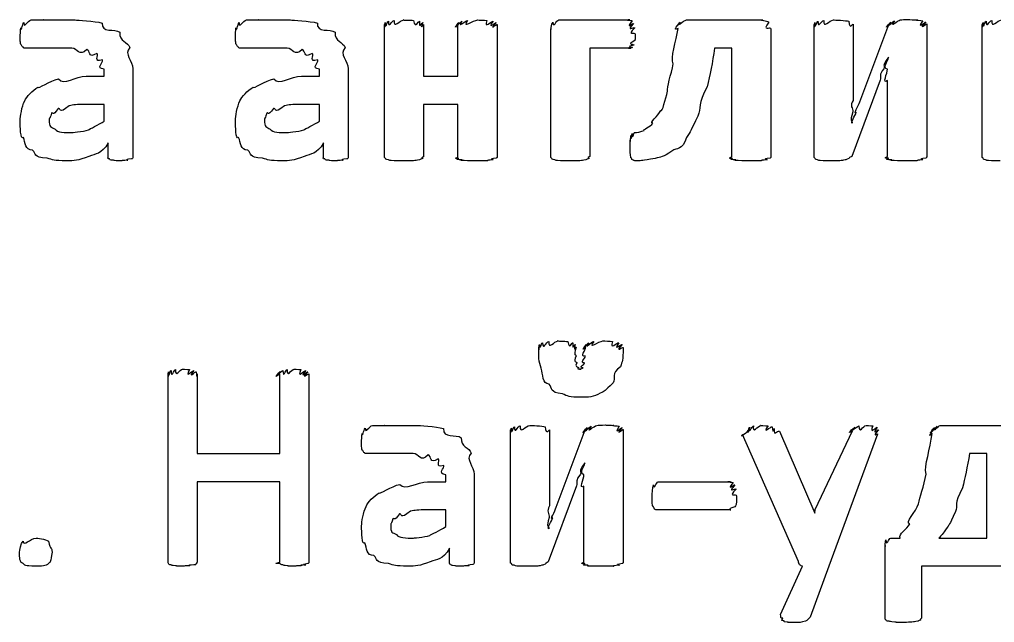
# Model space of a CAD drawing. Header units: millimetres. Extents: x 25 to 190, y 204 to 253.
# Drawn here: x 46.19 to 58.4, y 203.63 to 211.19 of the extents above; entities that cross this region are included whole.
import ezdxf

# ---------------------------------------------------------------- set-up
doc = ezdxf.new("R2010")
doc.units = ezdxf.units.MM
doc.layers.get('0').update_dxf_attribs({"linetype": 'CONTINUOUS'})

msp = doc.modelspace()

# ---------------------------------------------------------------- linework, layer by layer
at = {"color": 0}
for p, q in [((52.9389, 211.18), (53.8318, 211.18)), ((54.5387, 211.18), (55.4923, 211.18)), ((50.7559, 209.471), (50.7559, 211.125)), ((51.2466, 211.125), (51.2466, 210.475)), ((51.6763, 210.475), (51.6763, 211.125)), ((52.167, 211.125), (52.167, 209.471)), ((52.8394, 209.471), (52.8394, 211.07)), ((55.5971, 211.07), (55.5971, 209.471)), ((56.1372, 209.471), (56.1372, 211.125)), ((56.6279, 211.125), (56.6279, 210.172)), ((56.7104, 210.155), (57.0742, 211.125)), ((57.5483, 211.13), (57.5483, 209.471)), ((58.2429, 209.471), (58.2429, 211.125)), ((53.8977, 211.004), (53.8977, 211.004)), ((53.8484, 210.827), (53.3301, 210.827)), ((53.3301, 210.827), (53.3301, 209.471)), ((55.1064, 210.827), (54.8915, 210.827)), ((55.1064, 209.471), (55.1064, 210.827)), ((47.2475, 210.475), (47.2475, 210.563)), ((47.6056, 210.568), (47.6056, 209.471)), ((49.9442, 210.475), (49.9442, 210.563)), ((50.3026, 210.568), (50.3026, 209.471)), ((47.0214, 210.475), (47.2475, 210.475)), ((49.7184, 210.475), (49.9442, 210.475)), ((51.2466, 210.475), (51.6763, 210.475)), ((56.9641, 210.425), (56.6113, 209.471)), ((57.0576, 209.471), (57.0576, 210.42)), ((47.2475, 210.122), (47.0105, 210.122)), ((47.2475, 209.912), (47.2475, 210.122)), ((49.9442, 210.122), (49.7071, 210.122)), ((49.9442, 209.912), (49.9442, 210.122)), ((51.6763, 210.122), (51.2466, 210.122)), ((51.2466, 210.122), (51.2466, 209.466)), ((51.6763, 209.466), (51.6763, 210.122)), ((47.2969, 209.471), (47.2969, 209.642)), ((49.9939, 209.471), (49.9939, 209.642)), ((53.7464, 207.075), (53.7464, 207.075)), ((48.0452, 204.396), (48.0452, 206.744)), ((48.4092, 206.744), (48.4092, 205.747)), ((49.4453, 205.747), (49.4453, 206.744)), ((49.809, 206.744), (49.809, 204.396)), ((52.3353, 204.391), (52.3353, 206.044)), ((52.8257, 206.044), (52.8257, 205.091)), ((52.9086, 205.074), (53.2723, 206.044)), ((53.7464, 206.05), (53.7464, 204.391)), ((56.1509, 205.046), (56.6194, 206.033)), ((57.7162, 206.099), (58.692, 206.099)), ((55.9414, 204.396), (55.2415, 205.984)), ((55.7043, 206.028), (56.1453, 205.002)), ((56.9337, 205.989), (56.3217, 204.336)), ((48.4092, 205.747), (49.4453, 205.747)), ((58.3008, 205.747), (58.0856, 205.747)), ((58.3008, 204.688), (58.3008, 205.747)), ((51.5235, 205.394), (51.5235, 205.482)), ((51.8816, 205.487), (51.8816, 204.391)), ((49.4453, 205.394), (48.4092, 205.394)), ((48.4092, 205.394), (48.4092, 204.391)), ((49.4453, 204.391), (49.4453, 205.394)), ((51.2974, 205.394), (51.5235, 205.394)), ((53.1619, 205.344), (52.8091, 204.391)), ((53.2557, 204.391), (53.2557, 205.339)), ((54.186, 205.394), (55.0898, 205.394)), ((55.167, 205.218), (55.167, 205.218)), ((51.5235, 205.041), (51.2865, 205.041)), ((51.5235, 204.832), (51.5235, 205.041)), ((55.0898, 205.041), (54.186, 205.041)), ((56.1453, 205.002), (56.1509, 205.046)), ((57.0988, 204.688), (57.2149, 204.688)), ((57.7, 204.688), (58.3008, 204.688)), ((57.0272, 203.691), (57.0272, 204.595)), ((46.5928, 204.512), (46.5928, 204.512)), ((51.5729, 204.391), (51.5729, 204.561)), ((55.7156, 203.729), (55.9911, 204.336)), ((56.3217, 204.336), (56.0903, 203.696)), ((58.6863, 204.336), (57.4848, 204.336)), ((57.4848, 204.336), (57.4848, 203.685))]:
    msp.add_line(p, q, dxfattribs=at)
for points in [[(46.2386, 211.147), (46.2414, 211.062), (46.2883, 211.18), (46.3324, 211.18)], [(46.3324, 211.18), (46.3296, 211.18), (46.4273, 211.18), (46.4866, 211.18)], [(46.4866, 211.18), (46.4481, 211.18), (46.6079, 211.18), (46.6743, 211.18)], [(46.6743, 211.18), (46.7018, 211.18), (46.8133, 211.18), (46.8835, 211.18)], [(46.8835, 211.18), (46.9029, 211.18), (47.1276, 211.166), (47.22, 211.142)], [(48.9356, 211.147), (48.9384, 211.062), (48.985, 211.18), (49.0291, 211.18)], [(49.0291, 211.18), (49.0266, 211.18), (49.1243, 211.18), (49.1836, 211.18)], [(49.1836, 211.18), (49.1451, 211.18), (49.3049, 211.18), (49.3709, 211.18)], [(49.3709, 211.18), (49.3984, 211.18), (49.5102, 211.18), (49.5804, 211.18)], [(49.5804, 211.18), (49.5999, 211.18), (49.8242, 211.166), (49.9166, 211.142)], [(50.7668, 211.147), (50.7697, 211.048), (50.7862, 211.16), (50.8056, 211.164)], [(50.8056, 211.164), (50.8071, 211.059), (50.8469, 211.175), (50.8773, 211.175)], [(50.8773, 211.175), (50.8688, 211.062), (50.9503, 211.18), (50.9986, 211.18)], [(50.9986, 211.18), (50.9683, 211.18), (51.0893, 211.177), (51.1196, 211.175)], [(51.1196, 211.175), (51.1485, 211.059), (51.1775, 211.171), (51.1969, 211.164)], [(51.1969, 211.164), (51.1859, 211.048), (51.2272, 211.154), (51.2353, 211.147)], [(51.6876, 211.147), (51.6184, 211.048), (51.7066, 211.16), (51.726, 211.164)], [(51.726, 211.164), (51.6558, 211.059), (51.7673, 211.175), (51.7977, 211.175)], [(51.7977, 211.175), (51.7179, 211.062), (51.8721, 211.18), (51.9247, 211.18)], [(51.9247, 211.18), (51.9356, 211.18), (52.01, 211.177), (52.0404, 211.175)], [(52.0404, 211.175), (51.9977, 211.059), (52.0982, 211.171), (52.1173, 211.164)], [(52.1173, 211.164), (52.0347, 211.048), (52.1476, 211.154), (52.1561, 211.147)], [(52.8669, 211.153), (52.8754, 211.062), (52.9086, 211.18), (52.9389, 211.18)], [(53.8318, 211.18), (53.7464, 211.18), (53.8508, 211.176), (53.8593, 211.169)], [(53.8593, 211.169), (53.7616, 211.048), (53.8716, 211.15), (53.8759, 211.136)], [(54.4615, 211.153), (54.387, 211.062), (54.5056, 211.18), (54.5387, 211.18)], [(55.4923, 211.18), (55.4426, 211.18), (55.5502, 211.171), (55.5696, 211.153)], [(56.1481, 211.147), (56.1509, 211.048), (56.1675, 211.16), (56.1869, 211.164)], [(56.1869, 211.164), (56.188, 211.059), (56.2282, 211.175), (56.2585, 211.175)], [(56.2585, 211.175), (56.2501, 211.062), (56.3316, 211.18), (56.3795, 211.18)], [(56.3795, 211.18), (56.3933, 211.18), (56.5397, 211.175), (56.5725, 211.164)], [(56.5725, 211.164), (56.581, 211.044), (56.6279, 211.143), (56.6279, 211.125)], [(57.0964, 211.153), (57.0258, 211.051), (57.1267, 211.165), (57.1458, 211.169)], [(57.1458, 211.169), (57.066, 211.062), (57.1913, 211.18), (57.2174, 211.18)], [(57.2174, 211.18), (57.2354, 211.183), (57.2781, 211.186), (57.3222, 211.186)], [(57.3222, 211.186), (57.3236, 211.183), (57.4022, 211.183), (57.4326, 211.18)], [(57.4326, 211.18), (57.3828, 211.18), (57.4834, 211.176), (57.4985, 211.169)], [(57.4985, 211.169), (57.416, 211.051), (57.5289, 211.16), (57.5374, 211.153)], [(58.2538, 211.147), (58.2567, 211.048), (58.2732, 211.16), (58.2923, 211.164)], [(58.2923, 211.164), (58.2937, 211.059), (58.3336, 211.175), (58.3639, 211.175)], [(58.3639, 211.175), (58.3558, 211.062), (58.4369, 211.18), (58.4853, 211.18)], [(46.1945, 210.982), (46.1945, 210.973), (46.1959, 211.059), (46.2001, 211.081)], [(46.2001, 211.081), (46.2058, 211.018), (46.2195, 211.125), (46.2386, 211.147)], [(47.22, 211.142), (47.2048, 211.011), (47.3851, 211.077), (47.4405, 211.026)], [(48.8915, 210.982), (48.8915, 210.973), (48.8929, 211.059), (48.8968, 211.081)], [(48.8968, 211.081), (48.9024, 211.018), (48.9162, 211.125), (48.9356, 211.147)], [(49.9166, 211.142), (49.9015, 211.011), (50.0821, 211.077), (50.1371, 211.026)], [(50.7559, 211.125), (50.7559, 211.033), (50.7587, 211.139), (50.7668, 211.147)], [(51.2353, 211.147), (51.1997, 211.037), (51.2466, 211.136), (51.2466, 211.125)], [(51.6763, 211.125), (51.6047, 211.037), (51.6791, 211.143), (51.6876, 211.147)], [(52.1561, 211.147), (52.0485, 211.033), (52.167, 211.132), (52.167, 211.125)], [(52.8394, 211.07), (52.8394, 211.026), (52.8479, 211.133), (52.8669, 211.153)], [(53.8759, 211.136), (53.7725, 211.018), (53.8882, 211.103), (53.8925, 211.081)], [(53.8925, 211.081), (53.7792, 210.973), (53.8977, 211.033), (53.8977, 211.004)], [(54.3733, 210.629), (54.332, 210.709), (54.4146, 210.91), (54.434, 211.075)], [(54.434, 211.075), (54.3539, 211.028), (54.4463, 211.138), (54.4615, 211.153)], [(55.5696, 211.153), (55.4785, 211.026), (55.5971, 211.106), (55.5971, 211.07)], [(56.1372, 211.125), (56.1372, 211.033), (56.14, 211.139), (56.1481, 211.147)], [(57.0742, 211.125), (56.9997, 211.037), (57.0851, 211.145), (57.0964, 211.153)], [(57.5374, 211.153), (57.4298, 211.037), (57.5483, 211.138), (57.5483, 211.13)], [(58.2429, 211.125), (58.2429, 211.033), (58.2454, 211.139), (58.2538, 211.147)], [(46.1945, 210.916), (46.1945, 210.907), (46.1945, 210.96), (46.1945, 210.982)], [(46.2111, 210.866), (46.1973, 210.867), (46.1973, 210.896), (46.1945, 210.916)], [(47.4405, 211.026), (47.4363, 210.907), (47.541, 210.91), (47.5671, 210.833)], [(48.8915, 210.916), (48.8915, 210.907), (48.8915, 210.96), (48.8915, 210.982)], [(48.9081, 210.866), (48.8943, 210.867), (48.8943, 210.896), (48.8915, 210.916)], [(50.1371, 211.026), (50.1329, 210.907), (50.2377, 210.91), (50.2638, 210.833)], [(53.8925, 210.921), (53.7767, 210.867), (53.8882, 210.88), (53.8812, 210.866)], [(53.8977, 211.004), (53.8977, 210.911), (53.8949, 210.943), (53.8925, 210.921)], [(46.2333, 210.838), (46.2125, 210.841), (46.2181, 210.855), (46.2111, 210.866)], [(46.2608, 210.827), (46.2276, 210.827), (46.24, 210.83), (46.2333, 210.838)], [(46.3324, 210.827), (46.2523, 210.827), (46.2746, 210.827), (46.2608, 210.827)], [(46.4538, 210.827), (46.3187, 210.827), (46.3656, 210.827), (46.3324, 210.827)], [(46.6189, 210.827), (46.5321, 210.827), (46.5007, 210.827), (46.4538, 210.827)], [(46.8394, 210.827), (46.6605, 210.827), (46.6852, 210.827), (46.6189, 210.827)], [(47.027, 210.811), (46.9332, 210.709), (46.9124, 210.827), (46.8394, 210.827)], [(47.1537, 210.761), (47.0352, 210.687), (47.0778, 210.8), (47.027, 210.811)], [(47.5671, 210.833), (47.4871, 210.753), (47.6056, 210.668), (47.6056, 210.568)], [(48.9299, 210.838), (48.9095, 210.841), (48.9148, 210.855), (48.9081, 210.866)], [(48.9574, 210.827), (48.9246, 210.827), (48.937, 210.83), (48.9299, 210.838)], [(49.0291, 210.827), (48.9493, 210.827), (48.9712, 210.827), (48.9574, 210.827)], [(49.1504, 210.827), (49.0153, 210.827), (49.0622, 210.827), (49.0291, 210.827)], [(49.3159, 210.827), (49.2291, 210.827), (49.1973, 210.827), (49.1504, 210.827)], [(49.5363, 210.827), (49.3571, 210.827), (49.3818, 210.827), (49.3159, 210.827)], [(49.7237, 210.811), (49.6302, 210.709), (49.6094, 210.827), (49.5363, 210.827)], [(49.8507, 210.761), (49.7321, 210.687), (49.7748, 210.8), (49.7237, 210.811)], [(50.2638, 210.833), (50.184, 210.753), (50.3026, 210.668), (50.3026, 210.568)], [(53.8649, 210.833), (53.7545, 210.827), (53.8551, 210.827), (53.8484, 210.827)], [(53.8812, 210.866), (53.7655, 210.838), (53.8716, 210.84), (53.8649, 210.833)], [(54.8915, 210.827), (54.8651, 210.647), (54.8337, 210.486), (54.7977, 210.342)], [(47.2253, 210.679), (47.1015, 210.643), (47.1868, 210.739), (47.1537, 210.761)], [(47.2475, 210.563), (47.1318, 210.577), (47.2391, 210.645), (47.2253, 210.679)], [(49.9223, 210.679), (49.7981, 210.643), (49.8835, 210.739), (49.8507, 210.761)], [(49.9442, 210.563), (49.8285, 210.577), (49.936, 210.645), (49.9223, 210.679)], [(57.0689, 210.712), (56.975, 210.585), (57.0315, 210.615), (57.0135, 210.568)], [(57.0576, 210.563), (56.9888, 210.585), (57.0646, 210.663), (57.0689, 210.712)], [(54.3017, 210.287), (54.2879, 210.331), (54.3511, 210.499), (54.3733, 210.629)], [(57.0135, 210.568), (56.9419, 210.488), (56.9817, 210.472), (56.9641, 210.425)], [(57.0576, 210.42), (56.986, 210.367), (57.0576, 210.514), (57.0576, 210.563)], [(46.415, 210.337), (46.4111, 210.312), (46.5709, 210.42), (46.6743, 210.441)], [(46.6743, 210.441), (46.7349, 210.356), (46.8919, 210.475), (47.0214, 210.475)], [(49.112, 210.337), (49.1077, 210.312), (49.2675, 210.42), (49.3709, 210.441)], [(49.3709, 210.441), (49.4316, 210.356), (49.5886, 210.475), (49.7184, 210.475)], [(46.2499, 210.166), (46.2717, 210.221), (46.3448, 210.293), (46.415, 210.337)], [(48.9465, 210.166), (48.9687, 210.221), (49.0418, 210.293), (49.112, 210.337)], [(54.7977, 210.342), (54.6777, 210.129), (54.7261, 210.079), (54.682, 209.973)], [(54.2188, 210.045), (54.2368, 210.018), (54.2756, 210.191), (54.3017, 210.287)], [(46.1945, 209.924), (46.1945, 209.963), (46.2125, 210.096), (46.2499, 210.166)], [(46.6686, 210.072), (46.5914, 209.956), (46.6037, 210.036), (46.5861, 210.012)], [(46.8066, 210.105), (46.6644, 209.985), (46.7046, 210.086), (46.6686, 210.072)], [(47.0105, 210.122), (46.8962, 210.122), (46.8644, 210.116), (46.8066, 210.105)], [(48.8915, 209.924), (48.8915, 209.963), (48.9095, 210.096), (48.9465, 210.166)], [(49.3656, 210.072), (49.2883, 209.956), (49.3007, 210.036), (49.2827, 210.012)], [(49.5032, 210.105), (49.3614, 209.985), (49.4012, 210.086), (49.3656, 210.072)], [(49.7071, 210.122), (49.5928, 210.122), (49.561, 210.116), (49.5032, 210.105)], [(56.6279, 210.172), (56.581, 210.107), (56.6251, 210.075), (56.6222, 210.028)], [(56.6663, 210.023), (56.6222, 209.981), (56.6953, 210.111), (56.7104, 210.155)], [(46.5861, 210.012), (46.5543, 209.908), (46.5586, 209.963), (46.5586, 209.935)], [(49.2827, 210.012), (49.251, 209.908), (49.2552, 209.963), (49.2552, 209.935)], [(54.1196, 209.885), (54.0604, 209.886), (54.1884, 209.979), (54.2188, 210.045)], [(54.682, 209.973), (54.5938, 209.802), (54.5938, 209.781), (54.5387, 209.708)], [(56.6222, 210.028), (56.5781, 209.893), (56.6194, 209.932), (56.6166, 209.885)], [(56.6166, 209.885), (56.5919, 209.893), (56.6512, 209.979), (56.6663, 210.023)], [(46.2333, 209.708), (46.1945, 209.673), (46.1945, 209.842), (46.1945, 209.924)], [(46.5586, 209.935), (46.5543, 209.827), (46.5818, 209.842), (46.6302, 209.813)], [(47.0489, 209.802), (47.0613, 209.816), (47.177, 209.864), (47.2475, 209.912)], [(48.9299, 209.708), (48.8915, 209.673), (48.8915, 209.842), (48.8915, 209.924)], [(49.2552, 209.935), (49.251, 209.827), (49.2788, 209.842), (49.3268, 209.813)], [(49.7459, 209.802), (49.7582, 209.816), (49.874, 209.864), (49.9442, 209.912)], [(54.0096, 209.797), (53.9902, 209.805), (54.0865, 209.844), (54.1196, 209.885)], [(46.349, 209.549), (46.2499, 209.549), (46.2622, 209.645), (46.2333, 209.708)], [(46.6302, 209.813), (46.6535, 209.769), (46.7526, 209.769), (46.845, 209.769)], [(46.845, 209.769), (46.8189, 209.769), (46.9858, 209.78), (47.0489, 209.802)], [(49.0456, 209.549), (48.9465, 209.549), (48.9589, 209.645), (48.9299, 209.708)], [(49.3268, 209.813), (49.3504, 209.769), (49.4496, 209.769), (49.542, 209.769)], [(49.542, 209.769), (49.5155, 209.769), (49.6824, 209.78), (49.7459, 209.802)], [(53.8332, 209.675), (53.8357, 209.615), (53.8399, 209.719), (53.8441, 209.731)], [(53.8441, 209.731), (53.8469, 209.64), (53.8565, 209.754), (53.8607, 209.758)], [(53.8607, 209.758), (53.8579, 209.651), (53.8773, 209.769), (53.8882, 209.769)], [(53.8882, 209.769), (53.9129, 209.769), (53.9722, 209.778), (54.0096, 209.797)], [(54.5387, 209.708), (54.4834, 209.54), (54.423, 209.582), (54.3567, 209.538)], [(47.2969, 209.642), (47.2087, 209.489), (47.1428, 209.507), (47.0546, 209.471)], [(49.9939, 209.642), (49.9057, 209.489), (49.8394, 209.507), (49.7512, 209.471)], [(53.8332, 209.587), (53.8332, 209.567), (53.8332, 209.653), (53.8332, 209.675)], [(53.8385, 209.499), (53.8332, 209.494), (53.8332, 209.55), (53.8332, 209.587)], [(46.5307, 209.449), (46.349, 209.46), (46.3998, 209.504), (46.349, 209.549)], [(47.0546, 209.471), (46.9138, 209.416), (46.8725, 209.416), (46.7734, 209.416)], [(47.3135, 209.439), (47.2817, 209.439), (47.2969, 209.456), (47.2969, 209.471)], [(47.6056, 209.471), (47.6056, 209.439), (47.6003, 209.445), (47.589, 209.439)], [(49.2277, 209.449), (49.0456, 209.46), (49.0968, 209.504), (49.0456, 209.549)], [(49.7512, 209.471), (49.6108, 209.416), (49.5695, 209.416), (49.47, 209.416)], [(50.0105, 209.439), (49.9787, 209.439), (49.9939, 209.456), (49.9939, 209.471)], [(50.3026, 209.471), (50.3026, 209.439), (50.2969, 209.445), (50.286, 209.439)], [(50.7668, 209.449), (50.7559, 209.445), (50.7559, 209.463), (50.7559, 209.471)], [(51.2466, 209.466), (51.1997, 209.441), (51.2424, 209.451), (51.2353, 209.444)], [(51.6876, 209.444), (51.6047, 209.441), (51.6763, 209.458), (51.6763, 209.466)], [(52.167, 209.471), (52.167, 209.445), (52.1628, 209.456), (52.1561, 209.449)], [(52.8507, 209.449), (52.8394, 209.445), (52.8394, 209.463), (52.8394, 209.471)], [(53.3301, 209.471), (53.2832, 209.441), (53.3259, 209.451), (53.3192, 209.444)], [(53.8498, 209.449), (53.8399, 209.449), (53.8413, 209.477), (53.8385, 209.499)], [(54.3567, 209.538), (54.2368, 209.456), (54.2244, 209.466), (54.1472, 209.444)], [(55.1173, 209.444), (55.0347, 209.441), (55.1064, 209.46), (55.1064, 209.471)], [(55.5971, 209.471), (55.5971, 209.445), (55.5928, 209.456), (55.5858, 209.449)], [(56.1481, 209.449), (56.1372, 209.445), (56.1372, 209.463), (56.1372, 209.471)], [(56.6113, 209.471), (56.5559, 209.441), (56.5838, 209.451), (56.5725, 209.444)], [(57.0689, 209.449), (56.986, 209.445), (57.0576, 209.463), (57.0576, 209.471)], [(57.5483, 209.471), (57.5483, 209.445), (57.5441, 209.456), (57.5374, 209.449)], [(58.2538, 209.449), (58.2429, 209.445), (58.2429, 209.463), (58.2429, 209.471)], [(46.7734, 209.416), (46.6094, 209.416), (46.6037, 209.427), (46.5307, 209.449)], [(47.3632, 209.422), (47.304, 209.423), (47.3244, 209.43), (47.3135, 209.439)], [(47.4514, 209.416), (47.3481, 209.416), (47.3851, 209.418), (47.3632, 209.422)], [(47.5396, 209.422), (47.4253, 209.416), (47.4913, 209.416), (47.4514, 209.416)], [(47.589, 209.439), (47.4652, 209.423), (47.5615, 209.425), (47.5396, 209.422)], [(49.47, 209.416), (49.3063, 209.416), (49.3007, 209.427), (49.2277, 209.449)], [(50.0599, 209.422), (50.0006, 209.423), (50.0214, 209.43), (50.0105, 209.439)], [(50.1481, 209.416), (50.0447, 209.416), (50.0821, 209.418), (50.0599, 209.422)], [(50.2363, 209.422), (50.122, 209.416), (50.1883, 209.416), (50.1481, 209.416)], [(50.286, 209.439), (50.1618, 209.423), (50.2585, 209.425), (50.2363, 209.422)], [(50.8056, 209.427), (50.7697, 209.43), (50.7739, 209.441), (50.7668, 209.449)], [(50.8773, 209.416), (50.8071, 209.419), (50.8233, 209.423), (50.8056, 209.427)], [(50.9986, 209.416), (50.8688, 209.416), (50.9104, 209.416), (50.8773, 209.416)], [(51.1196, 209.416), (51.0868, 209.416), (51.0494, 209.416), (50.9986, 209.416)], [(51.1969, 209.427), (51.1485, 209.419), (51.1528, 209.419), (51.1196, 209.416)], [(51.2353, 209.444), (51.1859, 209.43), (51.2149, 209.434), (51.1969, 209.427)], [(51.726, 209.427), (51.6184, 209.43), (51.6943, 209.44), (51.6876, 209.444)], [(51.7977, 209.416), (51.6558, 209.419), (51.744, 209.423), (51.726, 209.427)], [(51.9247, 209.416), (51.8365, 209.416), (51.8308, 209.416), (51.7977, 209.416)], [(52.0404, 209.416), (51.9356, 209.416), (51.9712, 209.416), (51.9247, 209.416)], [(52.1173, 209.427), (51.9977, 209.419), (52.0732, 209.419), (52.0404, 209.416)], [(52.1561, 209.449), (52.0347, 209.43), (52.1353, 209.434), (52.1173, 209.427)], [(52.8891, 209.427), (52.8532, 209.43), (52.8574, 209.441), (52.8507, 209.449)], [(52.9608, 209.416), (52.8906, 209.419), (52.9071, 209.423), (52.8891, 209.427)], [(53.0821, 209.416), (52.9527, 209.416), (52.9939, 209.416), (52.9608, 209.416)], [(53.2035, 209.416), (53.1703, 209.416), (53.1329, 209.416), (53.0821, 209.416)], [(53.2804, 209.427), (53.2324, 209.419), (53.2363, 209.419), (53.2035, 209.416)], [(53.3192, 209.444), (53.2694, 209.43), (53.2984, 209.434), (53.2804, 209.427)], [(53.8773, 209.422), (53.8508, 209.427), (53.8565, 209.439), (53.8498, 209.449)], [(53.9101, 209.416), (53.873, 209.416), (53.8882, 209.418), (53.8773, 209.422)], [(54.1472, 209.444), (53.9679, 209.416), (53.9944, 209.416), (53.9101, 209.416)], [(55.1561, 209.427), (55.0485, 209.43), (55.1243, 209.44), (55.1173, 209.444)], [(55.233, 209.416), (55.0855, 209.419), (55.1737, 209.423), (55.1561, 209.427)], [(55.3544, 209.416), (55.269, 209.416), (55.2662, 209.416), (55.233, 209.416)], [(55.4701, 209.416), (55.3653, 209.416), (55.4013, 209.416), (55.3544, 209.416)], [(55.5473, 209.427), (55.4274, 209.419), (55.5032, 209.419), (55.4701, 209.416)], [(55.5858, 209.449), (55.4648, 209.43), (55.5653, 209.434), (55.5473, 209.427)], [(56.1813, 209.427), (56.1509, 209.43), (56.1552, 209.441), (56.1481, 209.449)], [(56.2529, 209.416), (56.1841, 209.419), (56.1993, 209.423), (56.1813, 209.427)], [(56.3633, 209.416), (56.2434, 209.416), (56.2818, 209.416), (56.2529, 209.416)], [(56.4624, 209.416), (56.3273, 209.416), (56.4032, 209.416), (56.3633, 209.416)], [(56.5284, 209.427), (56.4967, 209.419), (56.4871, 209.419), (56.4624, 209.416)], [(56.5725, 209.444), (56.534, 209.427), (56.5464, 209.43), (56.5284, 209.427)], [(57.1073, 209.427), (56.9997, 209.43), (57.0756, 209.441), (57.0689, 209.449)], [(57.1846, 209.416), (57.041, 209.419), (57.1292, 209.423), (57.1073, 209.427)], [(57.3056, 209.416), (57.2202, 209.416), (57.2174, 209.416), (57.1846, 209.416)], [(57.4216, 209.416), (57.3169, 209.416), (57.3525, 209.416), (57.3056, 209.416)], [(57.4985, 209.427), (57.3786, 209.419), (57.4544, 209.419), (57.4216, 209.416)], [(57.5374, 209.449), (57.416, 209.43), (57.5165, 209.434), (57.4985, 209.427)], [(58.287, 209.427), (58.2567, 209.43), (58.2605, 209.441), (58.2538, 209.449)], [(58.3586, 209.416), (58.2895, 209.419), (58.3046, 209.423), (58.287, 209.427)], [(58.4687, 209.416), (58.3487, 209.416), (58.3875, 209.416), (58.3586, 209.416)], [(52.699, 207.114), (52.7018, 207.021), (52.7184, 207.132), (52.7375, 207.136)], [(52.7375, 207.136), (52.7431, 207.032), (52.7844, 207.148), (52.8147, 207.152)], [(52.8147, 207.152), (52.8052, 207.039), (52.8863, 207.158), (52.9304, 207.158)], [(52.9304, 207.158), (52.9001, 207.158), (53.0214, 207.155), (53.0518, 207.152)], [(53.0518, 207.152), (53.0765, 207.032), (53.1026, 207.143), (53.1178, 207.136)], [(53.1178, 207.136), (53.1068, 207.021), (53.1414, 207.125), (53.1453, 207.114)], [(53.2832, 207.114), (53.2088, 207.021), (53.3012, 207.132), (53.3164, 207.136)], [(53.3164, 207.136), (53.2391, 207.032), (53.3506, 207.148), (53.377, 207.152)], [(53.377, 207.152), (53.2941, 207.039), (53.4444, 207.158), (53.4928, 207.158)], [(53.4928, 207.158), (53.5107, 207.158), (53.5838, 207.155), (53.6141, 207.152)], [(53.6141, 207.152), (53.5725, 207.032), (53.672, 207.143), (53.691, 207.136)], [(53.691, 207.136), (53.6141, 207.021), (53.727, 207.125), (53.7351, 207.114)], [(52.6881, 207.075), (52.6881, 206.999), (52.6905, 207.103), (52.699, 207.114)], [(52.7209, 206.816), (52.6881, 206.889), (52.6881, 206.979), (52.6881, 207.075)], [(53.1453, 207.114), (53.1178, 207.003), (53.1566, 207.094), (53.1566, 207.081)], [(53.1566, 207.081), (53.1178, 206.948), (53.1566, 207.003), (53.1566, 206.97)], [(53.2776, 207.086), (53.1978, 207.003), (53.279, 207.105), (53.2832, 207.114)], [(53.2723, 206.97), (53.1978, 206.951), (53.2776, 207.045), (53.2776, 207.086)], [(53.7351, 207.114), (53.6279, 206.999), (53.7464, 207.089), (53.7464, 207.075)], [(53.7464, 207.075), (53.7464, 206.9), (53.7351, 206.91), (53.7132, 206.833)], [(53.1566, 206.97), (53.1206, 206.882), (53.1633, 206.907), (53.1675, 206.882)], [(53.2613, 206.882), (53.195, 206.882), (53.2723, 206.937), (53.2723, 206.97)], [(48.0452, 206.744), (48.0452, 206.658), (48.0466, 206.764), (48.0508, 206.772)], [(48.0508, 206.772), (48.0564, 206.673), (48.0688, 206.784), (48.084, 206.788)], [(48.084, 206.788), (48.0854, 206.679), (48.1171, 206.795), (48.139, 206.799)], [(48.139, 206.799), (48.1334, 206.687), (48.194, 206.805), (48.2272, 206.805)], [(48.2272, 206.805), (48.2025, 206.805), (48.2935, 206.802), (48.3154, 206.799)], [(48.3154, 206.799), (48.2466, 206.679), (48.3553, 206.791), (48.3704, 206.788)], [(48.3704, 206.788), (48.2769, 206.673), (48.3941, 206.779), (48.3979, 206.772)], [(48.3979, 206.772), (48.405, 206.658), (48.4092, 206.755), (48.4092, 206.744)], [(49.4453, 206.744), (49.331, 206.658), (49.4467, 206.764), (49.451, 206.772)], [(49.451, 206.772), (49.342, 206.673), (49.469, 206.784), (49.4841, 206.788)], [(49.4841, 206.788), (49.4894, 206.679), (49.5169, 206.795), (49.5392, 206.799)], [(49.5392, 206.799), (49.5335, 206.687), (49.59, 206.805), (49.6274, 206.805)], [(49.6274, 206.805), (49.6023, 206.805), (49.688, 206.802), (49.7099, 206.799)], [(49.7099, 206.799), (49.6507, 206.679), (49.7554, 206.791), (49.7706, 206.788)], [(49.7706, 206.788), (49.6796, 206.673), (49.7939, 206.779), (49.7981, 206.772)], [(49.7981, 206.772), (49.6905, 206.658), (49.809, 206.755), (49.809, 206.744)], [(52.8204, 206.618), (52.7322, 206.618), (52.7431, 206.739), (52.7209, 206.816)], [(53.1675, 206.882), (53.1315, 206.83), (53.1813, 206.835), (53.1894, 206.822)], [(53.1894, 206.822), (53.1467, 206.805), (53.2059, 206.805), (53.2172, 206.805)], [(53.2172, 206.805), (53.1689, 206.805), (53.2363, 206.81), (53.2447, 206.822)], [(53.2447, 206.822), (53.1841, 206.83), (53.2571, 206.856), (53.2613, 206.882)], [(53.7132, 206.833), (53.5876, 206.75), (53.6635, 206.692), (53.6194, 206.634)], [(52.9855, 206.496), (52.8204, 206.51), (52.8645, 206.565), (52.8204, 206.618)], [(53.6194, 206.634), (53.5037, 206.518), (53.5259, 206.535), (53.4596, 206.502)], [(53.2172, 206.452), (53.0698, 206.452), (53.0518, 206.466), (52.9855, 206.496)], [(53.4596, 206.502), (53.3714, 206.452), (53.3121, 206.452), (53.2172, 206.452)], [(50.4762, 206), (50.4818, 205.937), (50.4956, 206.044), (50.5146, 206.066)], [(50.5146, 206.066), (50.5174, 205.981), (50.5643, 206.099), (50.6084, 206.099)], [(50.6084, 206.099), (50.6056, 206.099), (50.7037, 206.099), (50.763, 206.099)], [(50.763, 206.099), (50.7242, 206.099), (50.884, 206.099), (50.9503, 206.099)], [(50.9503, 206.099), (50.9778, 206.099), (51.0893, 206.099), (51.1598, 206.099)], [(51.1598, 206.099), (51.1789, 206.099), (51.4036, 206.086), (51.496, 206.061)], [(51.496, 206.061), (51.4809, 205.93), (51.6611, 205.996), (51.7165, 205.945)], [(52.3353, 206.044), (52.3353, 205.952), (52.3378, 206.058), (52.3462, 206.066)], [(52.3462, 206.066), (52.349, 205.967), (52.3656, 206.079), (52.3847, 206.083)], [(52.3847, 206.083), (52.3861, 205.978), (52.426, 206.094), (52.4563, 206.094)], [(52.4563, 206.094), (52.4482, 205.981), (52.5293, 206.099), (52.5776, 206.099)], [(52.5776, 206.099), (52.5914, 206.099), (52.7375, 206.094), (52.7706, 206.083)], [(52.7706, 206.083), (52.7787, 205.963), (52.8257, 206.062), (52.8257, 206.044)], [(53.2723, 206.044), (53.1978, 205.956), (53.2832, 206.063), (53.2941, 206.072)], [(53.2941, 206.072), (53.2239, 205.97), (53.3245, 206.084), (53.3439, 206.089)], [(53.3439, 206.089), (53.2638, 205.981), (53.3894, 206.099), (53.4155, 206.099)], [(53.4155, 206.099), (53.4335, 206.102), (53.4762, 206.105), (53.5203, 206.105)], [(53.5203, 206.105), (53.5217, 206.102), (53.6004, 206.102), (53.6303, 206.099)], [(53.6303, 206.099), (53.5809, 206.099), (53.6815, 206.095), (53.6967, 206.089)], [(53.6967, 206.089), (53.6141, 205.97), (53.727, 206.079), (53.7351, 206.072)], [(53.7351, 206.072), (53.6279, 205.956), (53.7464, 206.057), (53.7464, 206.05)], [(55.2415, 205.984), (55.1794, 205.93), (55.3187, 206.029), (55.3187, 206.044)], [(55.3187, 206.044), (55.2965, 205.959), (55.3212, 206.069), (55.3297, 206.077)], [(55.3297, 206.077), (55.3145, 205.974), (55.3572, 206.09), (55.3791, 206.094)], [(55.3791, 206.094), (55.3628, 205.981), (55.4359, 206.099), (55.4729, 206.099)], [(55.4729, 206.099), (55.4359, 206.099), (55.5392, 206.097), (55.5611, 206.094)], [(55.5611, 206.094), (55.48, 205.978), (55.5995, 206.09), (55.6108, 206.083)], [(55.6108, 206.083), (55.6232, 205.967), (55.6341, 206.072), (55.6383, 206.061)], [(55.6383, 206.061), (55.6341, 205.948), (55.6673, 206.042), (55.7043, 206.028)], [(56.6194, 206.033), (56.5231, 205.963), (56.636, 206.073), (56.6469, 206.077)], [(56.6469, 206.077), (56.545, 205.974), (56.6745, 206.09), (56.6967, 206.094)], [(56.6967, 206.094), (56.7076, 205.981), (56.7489, 206.099), (56.7902, 206.099)], [(56.7902, 206.099), (56.7806, 206.099), (56.8508, 206.097), (56.8731, 206.094)], [(56.8731, 206.094), (56.829, 205.974), (56.9172, 206.084), (56.9281, 206.077)], [(56.9281, 206.077), (56.8508, 205.959), (56.9447, 206.058), (56.9447, 206.044)], [(56.9447, 206.044), (56.8508, 205.93), (56.9405, 206.011), (56.9337, 205.989)], [(57.6171, 206), (57.5412, 205.93), (57.6241, 206.028), (57.628, 206.039)], [(57.628, 206.039), (57.5483, 205.956), (57.6365, 206.063), (57.6446, 206.072)], [(57.6446, 206.072), (57.5677, 205.97), (57.6668, 206.084), (57.6778, 206.089)], [(57.6778, 206.089), (57.5896, 205.981), (57.7014, 206.099), (57.7162, 206.099)], [(50.4705, 205.901), (50.4705, 205.893), (50.4719, 205.978), (50.4762, 206)], [(51.7165, 205.945), (51.7123, 205.826), (51.8171, 205.829), (51.8432, 205.752)], [(57.5398, 205.487), (57.5151, 205.599), (57.5952, 205.802), (57.6171, 206)], [(50.4705, 205.835), (50.4705, 205.826), (50.4705, 205.879), (50.4705, 205.901)], [(50.4871, 205.785), (50.4733, 205.787), (50.4733, 205.815), (50.4705, 205.835)], [(50.5093, 205.758), (50.4885, 205.76), (50.4941, 205.774), (50.4871, 205.785)], [(50.5368, 205.747), (50.5037, 205.747), (50.516, 205.75), (50.5093, 205.758)], [(50.6084, 205.747), (50.5284, 205.747), (50.5506, 205.747), (50.5368, 205.747)], [(50.7298, 205.747), (50.5947, 205.747), (50.6416, 205.747), (50.6084, 205.747)], [(50.8953, 205.747), (50.8081, 205.747), (50.7767, 205.747), (50.7298, 205.747)], [(51.1157, 205.747), (50.9365, 205.747), (50.9612, 205.747), (50.8953, 205.747)], [(51.3031, 205.73), (51.2092, 205.628), (51.1888, 205.747), (51.1157, 205.747)], [(51.4297, 205.68), (51.3112, 205.606), (51.3539, 205.719), (51.3031, 205.73)], [(51.5013, 205.598), (51.3775, 205.562), (51.4629, 205.659), (51.4297, 205.68)], [(51.8432, 205.752), (51.7631, 205.672), (51.8816, 205.587), (51.8816, 205.487)], [(58.0856, 205.747), (58.0552, 205.577), (58.0263, 205.434), (57.9974, 205.317)], [(51.5235, 205.482), (51.4078, 205.496), (51.5151, 205.565), (51.5013, 205.598)], [(53.2666, 205.631), (53.1731, 205.504), (53.2296, 205.534), (53.2116, 205.487)], [(53.2557, 205.482), (53.1869, 205.504), (53.2624, 205.583), (53.2666, 205.631)], [(53.2116, 205.487), (53.14, 205.408), (53.1798, 205.391), (53.1619, 205.344)], [(53.2557, 205.339), (53.1841, 205.286), (53.2557, 205.434), (53.2557, 205.482)], [(57.4463, 205.118), (57.4601, 205.195), (57.5137, 205.344), (57.5398, 205.487)], [(50.691, 205.256), (50.6871, 205.231), (50.8469, 205.339), (50.9503, 205.361)], [(50.9503, 205.361), (51.011, 205.275), (51.1679, 205.394), (51.2974, 205.394)], [(54.1087, 205.218), (54.1087, 205.224), (54.1143, 205.329), (54.1253, 205.355)], [(54.1253, 205.355), (54.1334, 205.275), (54.1595, 205.394), (54.186, 205.394)], [(55.0898, 205.394), (55.0086, 205.394), (55.112, 205.39), (55.1229, 205.383)], [(55.1229, 205.383), (55.0305, 205.264), (55.1409, 205.369), (55.1448, 205.355)], [(55.1448, 205.355), (55.0414, 205.236), (55.1575, 205.322), (55.1614, 205.3)], [(55.1614, 205.3), (55.0485, 205.191), (55.167, 205.251), (55.167, 205.218)], [(57.9974, 205.317), (57.8831, 205.107), (57.9423, 205.099), (57.9092, 205.019)], [(50.5259, 205.085), (50.5478, 205.14), (50.6208, 205.212), (50.691, 205.256)], [(54.1253, 205.08), (54.1087, 205.092), (54.1087, 205.151), (54.1087, 205.218)], [(55.167, 205.218), (55.167, 205.092), (55.1586, 205.104), (55.1448, 205.08)], [(50.4705, 204.843), (50.4705, 204.883), (50.4885, 205.015), (50.5259, 205.085)], [(52.8257, 205.091), (52.7787, 205.026), (52.8228, 204.994), (52.8204, 204.947)], [(52.8645, 204.942), (52.8204, 204.9), (52.8934, 205.03), (52.9086, 205.074)], [(54.186, 205.041), (54.1334, 205.041), (54.139, 205.054), (54.1253, 205.08)], [(55.1448, 205.08), (55.0238, 205.041), (55.1145, 205.041), (55.0898, 205.041)], [(57.3359, 204.865), (57.2728, 204.876), (57.4132, 205.019), (57.4463, 205.118)], [(50.8621, 204.931), (50.8303, 204.827), (50.8346, 204.883), (50.8346, 204.854)], [(50.9446, 204.991), (50.8674, 204.876), (50.8801, 204.956), (50.8621, 204.931)], [(51.0826, 205.025), (50.9404, 204.905), (50.9806, 205.005), (50.9446, 204.991)], [(51.2865, 205.041), (51.1722, 205.041), (51.1404, 205.036), (51.0826, 205.025)], [(52.8204, 204.947), (52.7763, 204.812), (52.8175, 204.851), (52.8147, 204.804)], [(52.8147, 204.804), (52.79, 204.812), (52.8493, 204.898), (52.8645, 204.942)], [(57.9092, 205.019), (57.8171, 204.827), (57.8404, 204.871), (57.8044, 204.821)], [(50.5093, 204.628), (50.4705, 204.592), (50.4705, 204.761), (50.4705, 204.843)], [(50.8346, 204.854), (50.8303, 204.746), (50.8579, 204.761), (50.9062, 204.732)], [(51.3249, 204.722), (51.3373, 204.735), (51.4533, 204.783), (51.5235, 204.832)], [(57.2149, 204.688), (57.1955, 204.739), (57.2989, 204.798), (57.3359, 204.865)], [(57.8044, 204.821), (57.7465, 204.728), (57.7356, 204.728), (57.7, 204.688)], [(46.2291, 204.65), (46.2428, 204.57), (46.313, 204.688), (46.3945, 204.688)], [(46.3945, 204.688), (46.3973, 204.688), (46.5183, 204.675), (46.5487, 204.65)], [(50.9062, 204.732), (50.9295, 204.688), (51.0286, 204.688), (51.121, 204.688)], [(51.121, 204.688), (51.0949, 204.688), (51.2618, 204.699), (51.3249, 204.722)], [(57.0385, 204.666), (57.0452, 204.57), (57.0689, 204.688), (57.0988, 204.688)], [(46.185, 204.512), (46.185, 204.523), (46.1987, 204.628), (46.2291, 204.65)], [(46.5487, 204.65), (46.5737, 204.523), (46.5928, 204.581), (46.5928, 204.512)], [(50.625, 204.468), (50.5259, 204.468), (50.5382, 204.564), (50.5093, 204.628)], [(57.0272, 204.595), (57.0272, 204.545), (57.0301, 204.655), (57.0385, 204.666)], [(46.2291, 204.369), (46.185, 204.383), (46.185, 204.442), (46.185, 204.512)], [(46.5928, 204.512), (46.5737, 204.383), (46.5776, 204.393), (46.5487, 204.369)], [(50.8071, 204.369), (50.625, 204.38), (50.6758, 204.424), (50.625, 204.468)], [(51.5729, 204.561), (51.4847, 204.409), (51.4188, 204.427), (51.3306, 204.391)], [(46.3832, 204.336), (46.2428, 204.336), (46.258, 204.347), (46.2291, 204.369)], [(46.5487, 204.369), (46.5155, 204.336), (46.4633, 204.336), (46.3832, 204.336)], [(48.0508, 204.369), (48.0452, 204.365), (48.0452, 204.385), (48.0452, 204.396)], [(48.084, 204.352), (48.0564, 204.349), (48.0579, 204.36), (48.0508, 204.369)], [(48.139, 204.341), (48.0854, 204.342), (48.0977, 204.348), (48.084, 204.352)], [(48.2272, 204.336), (48.1334, 204.336), (48.1637, 204.337), (48.139, 204.341)], [(48.3154, 204.341), (48.2025, 204.336), (48.2632, 204.336), (48.2272, 204.336)], [(48.3704, 204.352), (48.2466, 204.342), (48.3376, 204.344), (48.3154, 204.341)], [(48.3979, 204.369), (48.3941, 204.349), (48.3842, 204.355), (48.3704, 204.352)], [(48.4092, 204.391), (48.405, 204.365), (48.405, 204.375), (48.3979, 204.369)], [(49.451, 204.369), (49.331, 204.365), (49.4453, 204.383), (49.4453, 204.391)], [(49.4841, 204.352), (49.4591, 204.349), (49.4577, 204.36), (49.451, 204.369)], [(49.5392, 204.341), (49.4894, 204.342), (49.4979, 204.348), (49.4841, 204.352)], [(49.6274, 204.336), (49.5335, 204.336), (49.561, 204.337), (49.5392, 204.341)], [(49.7099, 204.341), (49.6023, 204.336), (49.6605, 204.336), (49.6274, 204.336)], [(49.7706, 204.352), (49.6507, 204.342), (49.7346, 204.344), (49.7099, 204.341)], [(49.7981, 204.369), (49.6796, 204.349), (49.7844, 204.355), (49.7706, 204.352)], [(49.809, 204.396), (49.809, 204.365), (49.8052, 204.375), (49.7981, 204.369)], [(51.0494, 204.336), (50.8854, 204.336), (50.8801, 204.347), (50.8071, 204.369)], [(51.3306, 204.391), (51.1898, 204.336), (51.1485, 204.336), (51.0494, 204.336)], [(51.5895, 204.357), (51.5578, 204.357), (51.5729, 204.375), (51.5729, 204.391)], [(51.6393, 204.341), (51.58, 204.342), (51.6008, 204.349), (51.5895, 204.357)], [(51.7275, 204.336), (51.6241, 204.336), (51.6611, 204.337), (51.6393, 204.341)], [(51.8156, 204.341), (51.7013, 204.336), (51.7673, 204.336), (51.7275, 204.336)], [(51.8654, 204.357), (51.7412, 204.342), (51.8375, 204.344), (51.8156, 204.341)], [(51.8816, 204.391), (51.8816, 204.357), (51.8763, 204.365), (51.8654, 204.357)], [(52.3462, 204.369), (52.3353, 204.365), (52.3353, 204.383), (52.3353, 204.391)], [(52.3794, 204.347), (52.349, 204.349), (52.3529, 204.36), (52.3462, 204.369)], [(52.451, 204.336), (52.3819, 204.338), (52.397, 204.342), (52.3794, 204.347)], [(52.5611, 204.336), (52.4411, 204.336), (52.4799, 204.336), (52.451, 204.336)], [(52.6602, 204.336), (52.5254, 204.336), (52.6009, 204.336), (52.5611, 204.336)], [(52.7265, 204.347), (52.6948, 204.338), (52.6852, 204.338), (52.6602, 204.336)], [(52.7706, 204.363), (52.7322, 204.347), (52.7445, 204.349), (52.7265, 204.347)], [(52.8091, 204.391), (52.754, 204.36), (52.7816, 204.37), (52.7706, 204.363)], [(53.2666, 204.369), (53.1841, 204.365), (53.2557, 204.383), (53.2557, 204.391)], [(53.3054, 204.347), (53.1978, 204.349), (53.2737, 204.36), (53.2666, 204.369)], [(53.3823, 204.336), (53.2391, 204.338), (53.3273, 204.342), (53.3054, 204.347)], [(53.5037, 204.336), (53.4183, 204.336), (53.4155, 204.336), (53.3823, 204.336)], [(53.6194, 204.336), (53.5146, 204.336), (53.5506, 204.336), (53.5037, 204.336)], [(53.6967, 204.347), (53.5767, 204.338), (53.6526, 204.338), (53.6194, 204.336)], [(53.7351, 204.369), (53.6141, 204.349), (53.7146, 204.354), (53.6967, 204.347)], [(53.7464, 204.391), (53.7464, 204.365), (53.7422, 204.375), (53.7351, 204.369)], [(55.958, 204.357), (55.9499, 204.36), (55.9442, 204.381), (55.9414, 204.396)], [(55.9911, 204.336), (55.9689, 204.338), (55.9689, 204.347), (55.958, 204.357)], [(55.7484, 203.685), (55.7004, 203.678), (55.7375, 203.711), (55.7156, 203.729)], [(55.765, 203.652), (55.7004, 203.652), (55.7484, 203.671), (55.7484, 203.685)], [(55.8091, 203.635), (55.7223, 203.638), (55.7759, 203.645), (55.765, 203.652)], [(55.892, 203.63), (55.7622, 203.63), (55.8313, 203.633), (55.8091, 203.635)], [(56.0296, 203.647), (55.976, 203.63), (55.9537, 203.63), (55.892, 203.63)], [(56.0903, 203.696), (56.038, 203.652), (56.0627, 203.658), (56.0296, 203.647)], [(57.0385, 203.663), (57.0272, 203.66), (57.0272, 203.679), (57.0272, 203.691)], [(57.077, 203.647), (57.041, 203.645), (57.0452, 203.656), (57.0385, 203.663)], [(57.1486, 203.635), (57.0784, 203.638), (57.095, 203.644), (57.077, 203.647)], [(57.2643, 203.63), (57.1377, 203.63), (57.1775, 203.633), (57.1486, 203.635)], [(57.3634, 203.635), (57.2258, 203.63), (57.3045, 203.63), (57.2643, 203.63)], [(57.4354, 203.647), (57.398, 203.638), (57.3927, 203.64), (57.3634, 203.635)], [(57.4738, 203.663), (57.4354, 203.645), (57.453, 203.65), (57.4354, 203.647)], [(57.4848, 203.685), (57.4492, 203.656), (57.4809, 203.667), (57.4738, 203.663)]]:
    msp.add_open_spline(points, degree=3, dxfattribs=at)

doc.saveas('drawing.dxf')
